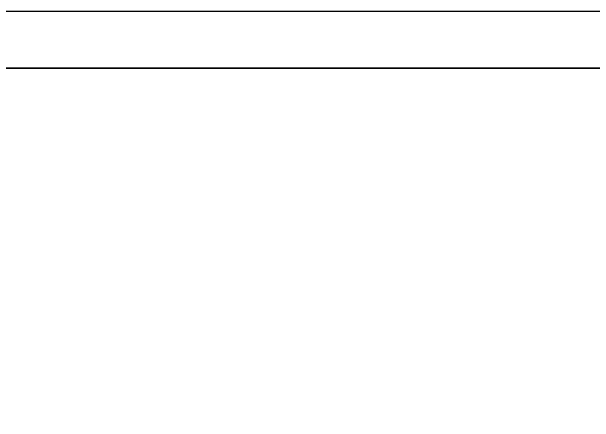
# Model space of a CAD drawing. Header units: millimetres. Extents: x 0 to 594, y 0 to 420.
# Drawn here: x 154.8 to 309.6, y 310.9 to 420 of the extents above; entities that cross this region are included whole.
import ezdxf

# ---------------------------------------------------------------- set-up
doc = ezdxf.new("R2010")
doc.units = ezdxf.units.MM
doc.header["$LTSCALE"] = 0.25
doc.layers.add('치수', color=1, linetype='Continuous')
doc.styles.add('AdskIsoMetric', font='arial.ttf', dxfattribs={"width": 0.8, "height": 2.5})
doc.styles.add('AdskIsoMetric-30', font='arial.ttf', dxfattribs={"width": 0.8, "height": 2.5})
doc.dimstyles.new('AdskIsoMetric', dxfattribs={"dimtxt": 2.5, "dimasz": 2.5, "dimexe": 1, "dimexo": 2, "dimgap": 0.8, "dimtad": 1, "dimdec": 0, "dimrnd": 1, "dimzin": 0, "dimdsep": 46, "dimtxsty": 'AdskIsoMetric', "dimcen": 0, "dimclrt": 7, "dimadec": 0, "dimazin": 0, "dimtfac": 1, "dimtdec": 0, "dimtmove": 1, "dimatfit": 3, "dimfxl": 0, "dimfrac": 2, "dimtolj": 1, "dimtzin": 0, "dimarcsym": 0})

# ---------------------------------------------------------------- blocks, each defined once
blk = doc.blocks.new('*D63')
at = {"layer": 'Defpoints', "color": 0}
for p in [(72.26, 309.71), (229.38, 244), (229.38, 219)]:
    blk.add_point(p, dxfattribs=at)
at = {"layer": '치수', "color": 0, "lineweight": -2}
for p, q in [((72.26, 312.02), (72.26, 335.87)), ((74.43, 333.46), (227.21, 245.25)), ((229.38, 221.31), (229.38, 245.16))]:
    blk.add_line(p, q, dxfattribs=at)
at = {"layer": '치수', "color": 0}
for points in [[(74.63, 333.82), (74.22, 333.1), (72.26, 334.71)], [(227.42, 245.61), (227, 244.89), (229.38, 244)]]:
    blk.add_solid(points, dxfattribs=at)
at = {"layer": '치수', "color": 7, "insert": (151.48, 291.59), "char_height": 2.5, "attachment_point": 5, "rotation": 330, "style": 'AdskIsoMetric-30'}
blk.add_mtext('\\A1;9659', dxfattribs=at)

msp = doc.modelspace()

# ---------------------------------------------------------------- linework, layer by layer
msp.add_lwpolyline([(0, 0), (594, 0), (594, 420), (0, 420)], close=True)
at = {"const_width": 0.5}
msp.add_lwpolyline([(15, 15), (579, 15), (579, 405), (15, 405)], close=True, dxfattribs=at)

# ---------------------------------------------------------------- dimensions: what is measured, and where the dimension line sits
at = {"layer": '치수'}
dim = msp.add_linear_dim(base=(229.3759, 244.0032), p1=(72.2609, 309.7136), p2=(229.3759, 219.0032), angle=330, text='9659', dimstyle='AdskIsoMetric', override={"dimtad": 0, "dimlfac": 53.243312, "dimtxsty": 'AdskIsoMetric-30', "dimse1": 0, "dimse2": 0, "dimsd1": 0, "dimsd2": 0, "dimtmove": 1}, dxfattribs=at)
dim.commit()
dim.dimension.update_dxf_attribs({"geometry": '*D63', "text_midpoint": (151.4783, 291.5943), "dimtype": 160})

doc.saveas('drawing.dxf')
